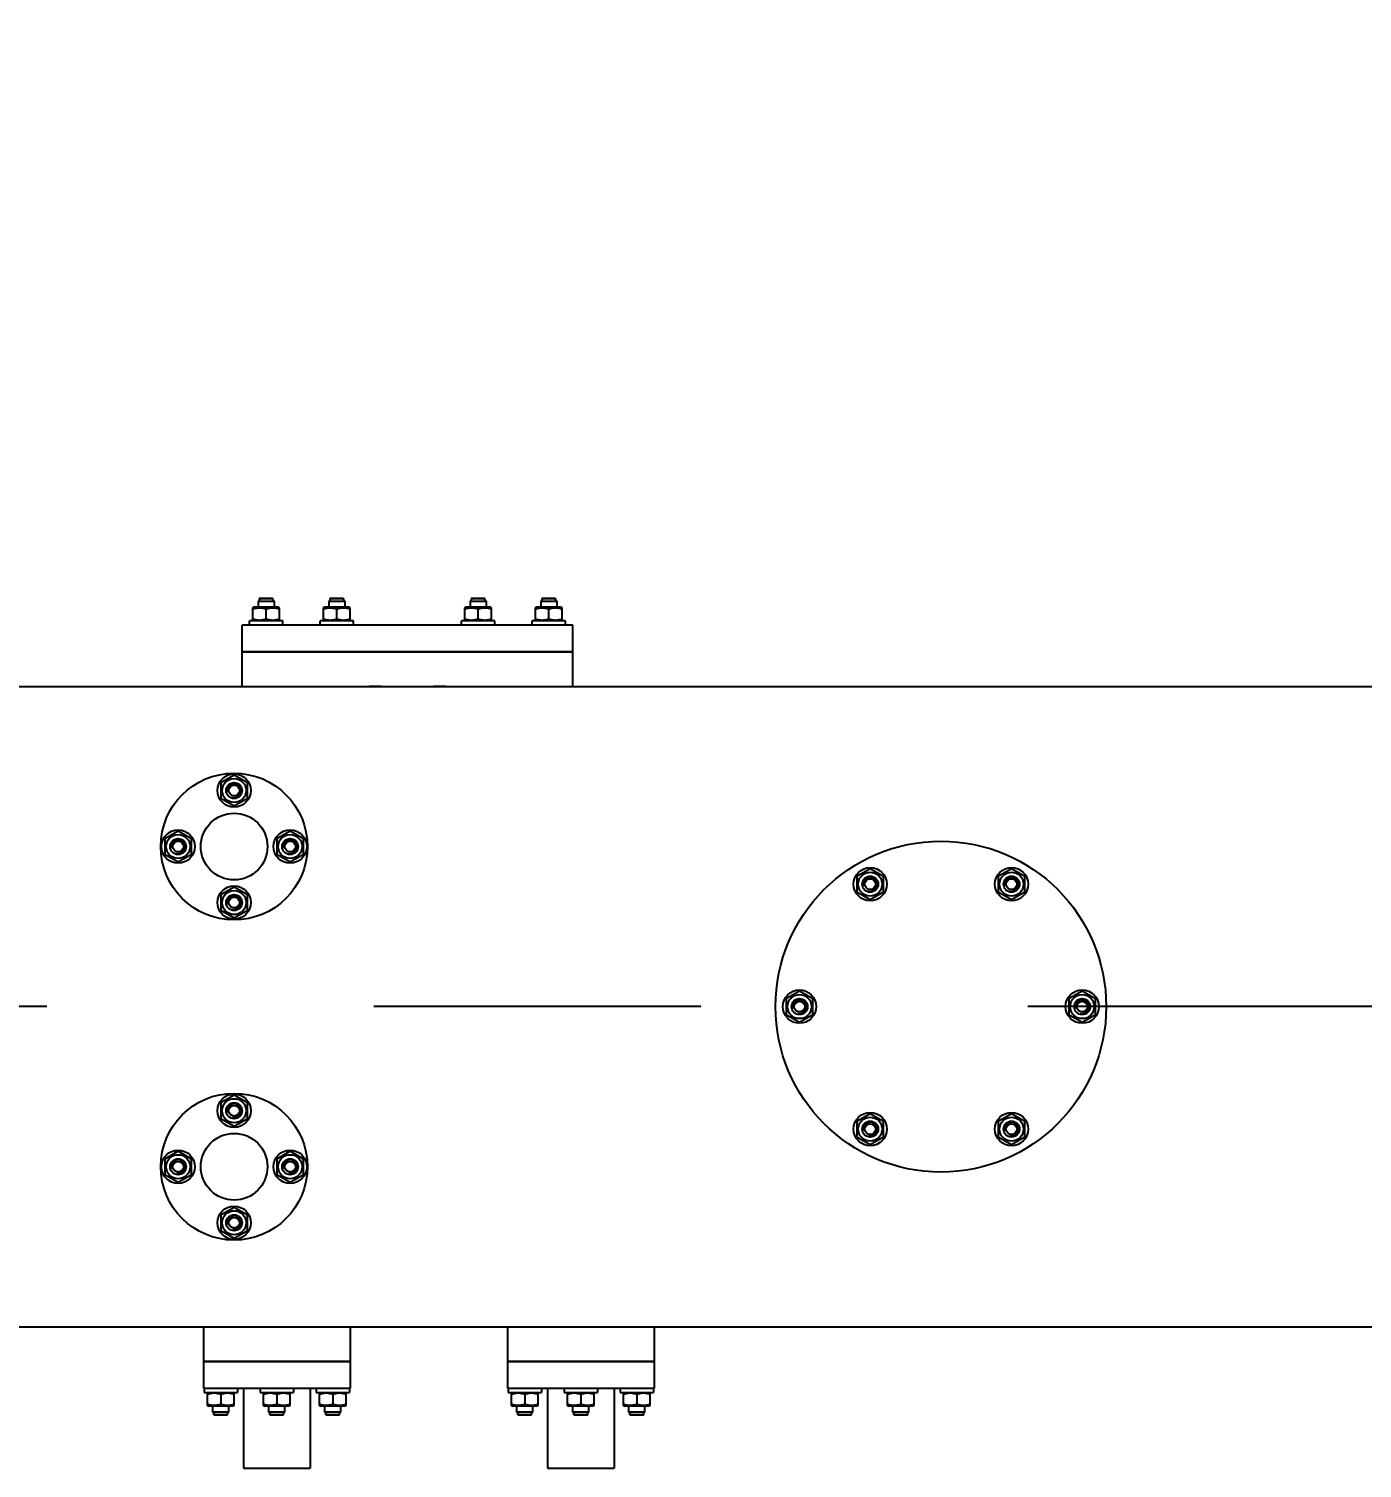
# Model space of a CAD drawing. Header units: millimetres. Extents: x 0 to 1189, y 0 to 841.
# Drawn here: x 546.72 to 566.72, y 692.27 to 713.85 of the extents above; entities that cross this region are included whole.
import ezdxf

# ---------------------------------------------------------------- set-up
doc = ezdxf.new("R2010")
doc.units = ezdxf.units.MM
doc.header["$LTSCALE"] = 65.395
doc.linetypes.add('CENTER', pattern=[0.6, 0.375, -0.075, 0.075, -0.075])
doc.layers.get('0').update_dxf_attribs({"linetype": 'CONTINUOUS'})
for name, color, linetype in [('ALL_AXIS', 7, 'CONTINUOUS'), ('ALL_CHAMFER', 7, 'CONTINUOUS'), ('ALL_DIMENSIONS', 7, 'CONTINUOUS'), ('ALL_ROUND', 7, 'CONTINUOUS')]:
    doc.layers.add(name, color=color, linetype=linetype)
doc.styles.get("Standard").update_dxf_attribs({"font": 'txt', "width": 0.7})
doc.dimstyles.new('DIMSTYLE_2', dxfattribs={"dimtxt": 3.5, "dimasz": 3, "dimexe": 0.18, "dimexo": 0.0625, "dimgap": 0.09, "dimtad": 1, "dimlfac": 25, "dimdsep": 46, "dimtxsty": 'STANDARD', "dimblk": '_FILLED', "dimblk1": '_FILLED', "dimblk2": '_FILLED', "dimcen": 0.09, "dimadec": 0, "dimazin": 0, "dimtp": 2, "dimtm": 2, "dimtfac": 1, "dimtofl": 0, "dimtmove": 0, "dimatfit": 3, "dimldrblk": '_FILLED', "dimfxl": 1, "dimtolj": 1, "dimarcsym": 0})

# ---------------------------------------------------------------- blocks, each defined once
blk = doc.blocks.new('_FILLED')
at = {"color": 0, "linetype": 'BYBLOCK'}
blk.add_solid([(0, 0), (-1, 0.1667), (-1, -0.1667)], dxfattribs=at)
blk = doc.blocks.new('*D1')
at = {"layer": 'ALL_DIMENSIONS', "color": 2, "linetype": 'CONTINUOUS'}
for p, q in [((111.762, 705.039), (111.762, 735.427)), ((976.89, 705.039), (976.89, 735.427)), ((111.762, 733.427), (544.326, 733.427)), ((976.89, 733.427), (544.326, 733.427))]:
    blk.add_line(p, q, dxfattribs=at)
at = {"layer": 'ALL_DIMENSIONS', "color": 2, "linetype": 'CONTINUOUS', "xscale": 3, "yscale": 3, "zscale": 3, "rotation": 180}
blk.add_blockref('_FILLED', (111.762, 733.427), dxfattribs=at)
at = {"layer": 'ALL_DIMENSIONS', "color": 2, "linetype": 'CONTINUOUS', "xscale": 3, "yscale": 3, "zscale": 3}
blk.add_blockref('_FILLED', (976.89, 733.427), dxfattribs=at)
blk = doc.blocks.new('*D5')
at = {"layer": 'ALL_DIMENSIONS', "color": 2, "linetype": 'CONTINUOUS'}
for p, q in [((452.402, 694.115), (452.402, 730.427)), ((692.402, 694.115), (692.402, 730.427)), ((452.402, 728.427), (572.402, 728.427)), ((692.402, 728.427), (572.402, 728.427))]:
    blk.add_line(p, q, dxfattribs=at)
at = {"layer": 'ALL_DIMENSIONS', "color": 2, "linetype": 'CONTINUOUS', "xscale": 3, "yscale": 3, "zscale": 3, "rotation": 180}
blk.add_blockref('_FILLED', (452.402, 728.427), dxfattribs=at)
at = {"layer": 'ALL_DIMENSIONS', "color": 2, "linetype": 'CONTINUOUS', "xscale": 3, "yscale": 3, "zscale": 3}
blk.add_blockref('_FILLED', (692.402, 728.427), dxfattribs=at)

msp = doc.modelspace()

# ---------------------------------------------------------------- linework, layer by layer
at = {"color": 7, "linetype": 'CONTINUOUS'}
for p, q in [((550.38443807, 705.30712965), (550.17907908, 705.30712965)), ((551.44443807, 705.30712965), (551.23907908, 705.30712965)), ((553.56443807, 705.30712965), (553.35907908, 705.30712965)), ((554.62443807, 705.30712965), (554.41907908, 705.30712965)), ((550.08175677, 705.16758161), (550.10175857, 705.17912965)), ((550.08175857, 704.98267666), (550.08175857, 705.16758265)), ((550.10175996, 705.17912965), (550.46175719, 705.17912965)), ((550.28175857, 705.00053994), (550.28175857, 705.14971937)), ((550.48176038, 705.16758161), (550.46175857, 705.17912965)), ((550.48175857, 704.98267666), (550.48175857, 705.16758265)), ((551.14175677, 705.16758161), (551.16175857, 705.17912965)), ((551.14175857, 704.98267666), (551.14175857, 705.16758265)), ((551.16175996, 705.17912965), (551.52175719, 705.17912965)), ((551.34175857, 705.00053994), (551.34175857, 705.14971937)), ((551.54176038, 705.16758161), (551.52175857, 705.17912965)), ((551.54175857, 704.98267666), (551.54175857, 705.16758265)), ((553.26175677, 705.16758161), (553.28175857, 705.17912965)), ((553.26175857, 704.98267666), (553.26175857, 705.16758265)), ((553.28175996, 705.17912965), (553.64175719, 705.17912965)), ((553.46175857, 705.00053994), (553.46175857, 705.14971937)), ((553.66176038, 705.16758161), (553.64175857, 705.17912965)), ((553.66175857, 704.98267666), (553.66175857, 705.16758265)), ((554.32175677, 705.16758161), (554.34175857, 705.17912965)), ((554.32175857, 704.98267666), (554.32175857, 705.16758265)), ((554.34175996, 705.17912965), (554.70175719, 705.17912965)), ((554.52175857, 705.00053994), (554.52175857, 705.14971937)), ((554.72176038, 705.16758161), (554.70175857, 705.17912965)), ((554.72175857, 704.98267666), (554.72175857, 705.16758265)), ((550.10175857, 704.97112965), (550.08175857, 704.98267666)), ((550.46175857, 704.97112965), (550.48175857, 704.98267666)), ((551.16175857, 704.97112965), (551.14175857, 704.98267666)), ((551.52175857, 704.97112965), (551.54175857, 704.98267666)), ((553.28175857, 704.97112965), (553.26175857, 704.98267666)), ((553.64175857, 704.97112965), (553.66175857, 704.98267666)), ((554.34175857, 704.97112965), (554.32175857, 704.98267666)), ((554.70175857, 704.97112965), (554.72175857, 704.98267666)), ((549.92177878, 704.50712965), (554.88173837, 704.50712965)), ((514.29582779, 703.98712965), (550.50768936, 703.98712965)), ((554.29582779, 703.98712965), (585.56175857, 703.98712965)), ((549.80175857, 702.65806976), (549.60175857, 702.54259971)), ((550.00175857, 702.54259971), (549.80175857, 702.65806976)), ((549.60175857, 702.54259971), (549.60175857, 702.3116596)), ((550.00175857, 702.3116596), (550.00175857, 702.54259971)), ((549.60175857, 702.3116596), (549.80175857, 702.19618955)), ((549.80175857, 702.19618955), (550.00175857, 702.3116596)), ((548.96175857, 701.81806976), (548.76175857, 701.70259971)), ((549.16175857, 701.70259971), (548.96175857, 701.81806976)), ((550.64175857, 701.81806976), (550.44175857, 701.70259971)), ((550.84175857, 701.70259971), (550.64175857, 701.81806976)), ((548.76175857, 701.70259971), (548.76175857, 701.4716596)), ((549.16175857, 701.4716596), (549.16175857, 701.70259971)), ((550.44175857, 701.70259971), (550.44175857, 701.4716596)), ((550.84175857, 701.4716596), (550.84175857, 701.70259971)), ((548.76175857, 701.4716596), (548.96175857, 701.35618955)), ((548.96175857, 701.35618955), (549.16175857, 701.4716596)), ((550.44175857, 701.4716596), (550.64175857, 701.35618955)), ((550.64175857, 701.35618955), (550.84175857, 701.4716596)), ((559.34175857, 701.25404362), (559.14175857, 701.13857356)), ((559.14175857, 701.13857356), (559.14175857, 700.90763346)), ((559.54175857, 701.13857356), (559.34175857, 701.25404362)), ((559.54175857, 700.90763346), (559.54175857, 701.13857356)), ((561.46175857, 701.25404362), (561.26175857, 701.13857356)), ((561.26175857, 701.13857356), (561.26175857, 700.90763346)), ((561.66175857, 701.13857356), (561.46175857, 701.25404362)), ((561.66175857, 700.90763346), (561.66175857, 701.13857356)), ((549.80175857, 700.97806976), (549.60175857, 700.86259971)), ((550.00175857, 700.86259971), (549.80175857, 700.97806976)), ((549.60175857, 700.86259971), (549.60175857, 700.6316596)), ((550.00175857, 700.6316596), (550.00175857, 700.86259971)), ((559.14175857, 700.90763346), (559.34175857, 700.7921634)), ((559.34175857, 700.7921634), (559.54175857, 700.90763346)), ((561.26175857, 700.90763346), (561.46175857, 700.7921634)), ((561.46175857, 700.7921634), (561.66175857, 700.90763346)), ((549.60175857, 700.6316596), (549.80175857, 700.51618955)), ((549.80175857, 700.51618955), (550.00175857, 700.6316596)), ((558.28175857, 699.41806976), (558.08175857, 699.30259971)), ((558.48175857, 699.30259971), (558.28175857, 699.41806976)), ((562.52175857, 699.41806976), (562.32175857, 699.30259971)), ((562.72175857, 699.30259971), (562.52175857, 699.41806976)), ((558.08175857, 699.30259971), (558.08175857, 699.0716596)), ((558.48175857, 699.0716596), (558.48175857, 699.30259971)), ((562.32175857, 699.30259971), (562.32175857, 699.0716596)), ((562.72175857, 699.0716596), (562.72175857, 699.30259971)), ((558.08175857, 699.0716596), (558.28175857, 698.95618955)), ((558.28175857, 698.95618955), (558.48175857, 699.0716596)), ((562.32175857, 699.0716596), (562.52175857, 698.95618955)), ((562.52175857, 698.95618955), (562.72175857, 699.0716596)), ((549.80175857, 697.85806976), (549.60175857, 697.74259971)), ((549.60175857, 697.74259971), (549.60175857, 697.5116596)), ((550.00175857, 697.74259971), (549.80175857, 697.85806976)), ((550.00175857, 697.5116596), (550.00175857, 697.74259971)), ((549.60175857, 697.5116596), (549.80175857, 697.39618955)), ((549.80175857, 697.39618955), (550.00175857, 697.5116596)), ((559.34175857, 697.5820959), (559.14175857, 697.46662585)), ((559.14175857, 697.46662585), (559.14175857, 697.23568574)), ((559.54175857, 697.46662585), (559.34175857, 697.5820959)), ((559.54175857, 697.23568574), (559.54175857, 697.46662585)), ((561.46175857, 697.5820959), (561.26175857, 697.46662585)), ((561.26175857, 697.46662585), (561.26175857, 697.23568574)), ((561.66175857, 697.46662585), (561.46175857, 697.5820959)), ((561.66175857, 697.23568574), (561.66175857, 697.46662585)), ((559.14175857, 697.23568574), (559.34175857, 697.12021569)), ((559.34175857, 697.12021569), (559.54175857, 697.23568574)), ((561.26175857, 697.23568574), (561.46175857, 697.12021569)), ((561.46175857, 697.12021569), (561.66175857, 697.23568574)), ((548.96175857, 697.01806976), (548.76175857, 696.90259971)), ((548.76175857, 696.90259971), (548.76175857, 696.6716596)), ((549.16175857, 696.90259971), (548.96175857, 697.01806976)), ((549.16175857, 696.6716596), (549.16175857, 696.90259971)), ((550.64175857, 697.01806976), (550.44175857, 696.90259971)), ((550.44175857, 696.90259971), (550.44175857, 696.6716596)), ((550.84175857, 696.90259971), (550.64175857, 697.01806976)), ((550.84175857, 696.6716596), (550.84175857, 696.90259971)), ((548.76175857, 696.6716596), (548.96175857, 696.55618955)), ((548.96175857, 696.55618955), (549.16175857, 696.6716596)), ((550.44175857, 696.6716596), (550.64175857, 696.55618955)), ((550.64175857, 696.55618955), (550.84175857, 696.6716596)), ((549.80175857, 696.17806976), (549.60175857, 696.06259971)), ((550.00175857, 696.06259971), (549.80175857, 696.17806976)), ((549.60175857, 696.06259971), (549.60175857, 695.8316596)), ((550.00175857, 695.8316596), (550.00175857, 696.06259971)), ((549.60175857, 695.8316596), (549.80175857, 695.71618955)), ((549.80175857, 695.71618955), (550.00175857, 695.8316596)), ((551.54174961, 693.86712965), (549.34176753, 693.86712965)), ((556.10174961, 693.86712965), (553.90176753, 693.86712965)), ((549.42175857, 693.40312965), (549.40175857, 693.39158265)), ((549.40175857, 693.20667666), (549.40175857, 693.39158265)), ((549.60175857, 693.37371937), (549.60175857, 693.22453994)), ((549.78175857, 693.40312965), (549.80175857, 693.39158265)), ((549.80175857, 693.20667666), (549.80175857, 693.39158265)), ((550.26175857, 693.40312965), (550.24175857, 693.39158265)), ((550.24175857, 693.20667666), (550.24175857, 693.39158265)), ((550.44175857, 693.37371937), (550.44175857, 693.22453994)), ((550.62175857, 693.40312965), (550.64175857, 693.39158265)), ((550.64175857, 693.20667666), (550.64175857, 693.39158265)), ((551.10175857, 693.40312965), (551.08175857, 693.39158265)), ((551.08175857, 693.20667666), (551.08175857, 693.39158265)), ((551.28175857, 693.37371937), (551.28175857, 693.22453994)), ((551.46175857, 693.40312965), (551.48175857, 693.39158265)), ((551.48175857, 693.20667666), (551.48175857, 693.39158265)), ((553.98175857, 693.40312965), (553.96175857, 693.39158265)), ((553.96175857, 693.20667666), (553.96175857, 693.39158265)), ((554.16175857, 693.37371937), (554.16175857, 693.22453994)), ((554.34175857, 693.40312965), (554.36175857, 693.39158265)), ((554.36175857, 693.20667666), (554.36175857, 693.39158265)), ((554.82175857, 693.40312965), (554.80175857, 693.39158265)), ((554.80175857, 693.20667666), (554.80175857, 693.39158265)), ((555.00175857, 693.37371937), (555.00175857, 693.22453994)), ((555.18175857, 693.40312965), (555.20175857, 693.39158265)), ((555.20175857, 693.20667666), (555.20175857, 693.39158265)), ((555.66175857, 693.40312965), (555.64175857, 693.39158265)), ((555.64175857, 693.20667666), (555.64175857, 693.39158265)), ((555.84175857, 693.37371937), (555.84175857, 693.22453994)), ((556.02175857, 693.40312965), (556.04175857, 693.39158265)), ((556.04175857, 693.20667666), (556.04175857, 693.39158265)), ((549.40175677, 693.2066777), (549.42175857, 693.19512965)), ((549.78175719, 693.19512965), (549.42175996, 693.19512965)), ((549.80176038, 693.2066777), (549.78175857, 693.19512965)), ((550.24175677, 693.2066777), (550.26175857, 693.19512965)), ((550.62175719, 693.19512965), (550.26175996, 693.19512965)), ((550.64176038, 693.2066777), (550.62175857, 693.19512965)), ((551.08175677, 693.2066777), (551.10175857, 693.19512965)), ((551.46175719, 693.19512965), (551.10175996, 693.19512965)), ((551.48176038, 693.2066777), (551.46175857, 693.19512965)), ((553.96175677, 693.2066777), (553.98175857, 693.19512965)), ((554.34175719, 693.19512965), (553.98175996, 693.19512965)), ((554.36176038, 693.2066777), (554.34175857, 693.19512965)), ((554.80175677, 693.2066777), (554.82175857, 693.19512965)), ((555.18175719, 693.19512965), (554.82175996, 693.19512965)), ((555.20176038, 693.2066777), (555.18175857, 693.19512965)), ((555.64175677, 693.2066777), (555.66175857, 693.19512965)), ((556.02175719, 693.19512965), (555.66175996, 693.19512965)), ((556.04176038, 693.2066777), (556.02175857, 693.19512965)), ((549.49907908, 693.06712965), (549.70443807, 693.06712965)), ((550.33907908, 693.06712965), (550.54443807, 693.06712965)), ((551.17907908, 693.06712965), (551.38443807, 693.06712965)), ((554.05907908, 693.06712965), (554.26443807, 693.06712965)), ((554.89907908, 693.06712965), (555.10443807, 693.06712965)), ((555.73907908, 693.06712965), (555.94443807, 693.06712965))]:
    msp.add_line(p, q, dxfattribs=at)
at = {"color": 2, "linetype": 'CONTINUOUS'}
for p, q in [((550.17907908, 705.30712965), (550.17907908, 705.28445016)), ((550.38443807, 705.30712965), (550.38443807, 705.28445016)), ((551.23907908, 705.30712965), (551.23907908, 705.28445016)), ((551.44443807, 705.30712965), (551.44443807, 705.28445016)), ((553.35907908, 705.30712965), (553.35907908, 705.28445016)), ((553.56443807, 705.30712965), (553.56443807, 705.28445016)), ((554.41907908, 705.30712965), (554.41907908, 705.28445016)), ((554.62443807, 705.30712965), (554.62443807, 705.28445016)), ((549.49907908, 693.06712965), (549.49907908, 693.08980915)), ((549.70443807, 693.06712965), (549.70443807, 693.08980915)), ((550.33907908, 693.06712965), (550.33907908, 693.08980915)), ((550.54443807, 693.06712965), (550.54443807, 693.08980915)), ((551.17907908, 693.06712965), (551.17907908, 693.08980915)), ((551.38443807, 693.06712965), (551.38443807, 693.08980915)), ((554.05907908, 693.06712965), (554.05907908, 693.08980915)), ((554.26443807, 693.06712965), (554.26443807, 693.08980915)), ((554.89907908, 693.06712965), (554.89907908, 693.08980915)), ((555.10443807, 693.06712965), (555.10443807, 693.08980915)), ((555.73907908, 693.06712965), (555.73907908, 693.08980915)), ((555.94443807, 693.06712965), (555.94443807, 693.08980915))]:
    msp.add_line(p, q, dxfattribs=at)
at = {"color": 7, "linetype": 'CONTINUOUS'}
for points in [[(550.08175857, 705.14971937), (550.09228277, 705.15308744), (550.10262009, 705.15610057), (550.1127462, 705.15875573), (550.12273409, 705.16106201), (550.13264158, 705.16303023), (550.14248981, 705.16465218), (550.15231803, 705.16592604), (550.16212971, 705.16684352), (550.17194262, 705.16739617), (550.18175312, 705.16758265), (550.19156284, 705.16739662), (550.20137375, 705.16684454), (550.21118225, 705.16592795), (550.22100673, 705.16465522), (550.23085145, 705.16303461), (550.24075518, 705.161068), (550.25073589, 705.15876463), (550.26086033, 705.15611074), (550.27121031, 705.15309432), (550.28175857, 705.14971937)], [(550.28175857, 705.14971937), (550.29345671, 705.15344537), (550.30492562, 705.15673159), (550.31613046, 705.15957397), (550.32717573, 705.1619847), (550.33814885, 705.16397936), (550.34906613, 705.16554375), (550.35997342, 705.16667171), (550.37086945, 705.16735468), (550.38176964, 705.16758069), (550.39266971, 705.16735376), (550.4035655, 705.16666988), (550.41447202, 705.16554115), (550.42538761, 705.16397621), (550.43635807, 705.16198136), (550.44739919, 705.15957105), (550.45859944, 705.15672945), (550.47006428, 705.15344418), (550.48175857, 705.14971937)], [(551.14175857, 705.14971937), (551.15228277, 705.15308744), (551.16262009, 705.15610057), (551.1727462, 705.15875573), (551.18273409, 705.16106201), (551.19264158, 705.16303023), (551.20248981, 705.16465218), (551.21231803, 705.16592604), (551.22212971, 705.16684352), (551.23194262, 705.16739617), (551.24175312, 705.16758265), (551.25156284, 705.16739662), (551.26137375, 705.16684454), (551.27118225, 705.16592795), (551.28100673, 705.16465522), (551.29085145, 705.16303461), (551.30075518, 705.161068), (551.31073589, 705.15876463), (551.32086033, 705.15611074), (551.33121031, 705.15309432), (551.34175857, 705.14971937)], [(551.34175857, 705.14971937), (551.35345671, 705.15344537), (551.36492562, 705.15673159), (551.37613046, 705.15957397), (551.38717573, 705.1619847), (551.39814885, 705.16397936), (551.40906613, 705.16554375), (551.41997342, 705.16667171), (551.43086945, 705.16735468), (551.44176964, 705.16758069), (551.45266971, 705.16735376), (551.4635655, 705.16666988), (551.47447202, 705.16554115), (551.48538761, 705.16397621), (551.49635807, 705.16198136), (551.50739919, 705.15957105), (551.51859944, 705.15672945), (551.53006428, 705.15344418), (551.54175857, 705.14971937)], [(553.26175857, 705.14971937), (553.27228277, 705.15308744), (553.28262009, 705.15610057), (553.2927462, 705.15875573), (553.30273409, 705.16106201), (553.31264158, 705.16303023), (553.32248981, 705.16465218), (553.33231803, 705.16592604), (553.34212971, 705.16684352), (553.35194262, 705.16739617), (553.36175312, 705.16758265), (553.37156284, 705.16739662), (553.38137375, 705.16684454), (553.39118225, 705.16592795), (553.40100673, 705.16465522), (553.41085145, 705.16303461), (553.42075518, 705.161068), (553.43073589, 705.15876463), (553.44086033, 705.15611074), (553.45121031, 705.15309432), (553.46175857, 705.14971937)], [(553.46175857, 705.14971937), (553.47345671, 705.15344537), (553.48492562, 705.15673159), (553.49613046, 705.15957397), (553.50717573, 705.1619847), (553.51814885, 705.16397936), (553.52906613, 705.16554375), (553.53997342, 705.16667171), (553.55086945, 705.16735468), (553.56176964, 705.16758069), (553.57266971, 705.16735376), (553.5835655, 705.16666988), (553.59447202, 705.16554115), (553.60538761, 705.16397621), (553.61635807, 705.16198136), (553.62739919, 705.15957105), (553.63859944, 705.15672945), (553.65006428, 705.15344418), (553.66175857, 705.14971937)], [(554.32175857, 705.14971937), (554.33228277, 705.15308744), (554.34262009, 705.15610057), (554.3527462, 705.15875573), (554.36273409, 705.16106201), (554.37264158, 705.16303023), (554.38248981, 705.16465218), (554.39231803, 705.16592604), (554.40212971, 705.16684352), (554.41194262, 705.16739617), (554.42175312, 705.16758265), (554.43156284, 705.16739662), (554.44137375, 705.16684454), (554.45118225, 705.16592795), (554.46100673, 705.16465522), (554.47085145, 705.16303461), (554.48075518, 705.161068), (554.49073589, 705.15876463), (554.50086033, 705.15611074), (554.51121031, 705.15309432), (554.52175857, 705.14971937)], [(554.52175857, 705.14971937), (554.53345671, 705.15344537), (554.54492562, 705.15673159), (554.55613046, 705.15957397), (554.56717573, 705.1619847), (554.57814885, 705.16397936), (554.58906613, 705.16554375), (554.59997342, 705.16667171), (554.61086945, 705.16735468), (554.62176964, 705.16758069), (554.63266971, 705.16735376), (554.6435655, 705.16666988), (554.65447202, 705.16554115), (554.66538761, 705.16397621), (554.67635807, 705.16198136), (554.68739919, 705.15957105), (554.69859944, 705.15672945), (554.71006428, 705.15344418), (554.72175857, 705.14971937)], [(550.08175857, 705.00053994), (550.09489992, 704.9963781), (550.10776974, 704.99277084), (550.12032232, 704.98972203), (550.13269478, 704.98722004), (550.14500562, 704.98524766), (550.15726493, 704.98382553), (550.16952502, 704.98296692), (550.18177772, 704.98267666), (550.19402996, 704.98296869), (550.20628868, 704.98382893), (550.21854608, 704.98525248), (550.2308534, 704.98722568), (550.24321917, 704.98972739), (550.25576371, 704.99277511), (550.26862557, 704.9963806), (550.28175857, 705.00053994)], [(550.28175857, 705.00053994), (550.29489992, 704.9963781), (550.30776974, 704.99277084), (550.32032232, 704.98972203), (550.33269478, 704.98722004), (550.34500562, 704.98524766), (550.35726493, 704.98382553), (550.36952502, 704.98296692), (550.38177772, 704.98267666), (550.39402996, 704.98296869), (550.40628868, 704.98382893), (550.41854608, 704.98525248), (550.4308534, 704.98722568), (550.44321917, 704.98972739), (550.45576371, 704.99277511), (550.46862557, 704.9963806), (550.48175857, 705.00053994)], [(551.14175857, 705.00053994), (551.15489992, 704.9963781), (551.16776974, 704.99277084), (551.18032232, 704.98972203), (551.19269478, 704.98722004), (551.20500562, 704.98524766), (551.21726493, 704.98382553), (551.22952502, 704.98296692), (551.24177772, 704.98267666), (551.25402996, 704.98296869), (551.26628868, 704.98382893), (551.27854608, 704.98525248), (551.2908534, 704.98722568), (551.30321917, 704.98972739), (551.31576371, 704.99277511), (551.32862557, 704.9963806), (551.34175857, 705.00053994)], [(551.34175857, 705.00053994), (551.35489992, 704.9963781), (551.36776974, 704.99277084), (551.38032232, 704.98972203), (551.39269478, 704.98722004), (551.40500562, 704.98524766), (551.41726493, 704.98382553), (551.42952502, 704.98296692), (551.44177772, 704.98267666), (551.45402996, 704.98296869), (551.46628868, 704.98382893), (551.47854608, 704.98525248), (551.4908534, 704.98722568), (551.50321917, 704.98972739), (551.51576371, 704.99277511), (551.52862557, 704.9963806), (551.54175857, 705.00053994)], [(553.26175857, 705.00053994), (553.27489992, 704.9963781), (553.28776974, 704.99277084), (553.30032232, 704.98972203), (553.31269478, 704.98722004), (553.32500562, 704.98524766), (553.33726493, 704.98382553), (553.34952502, 704.98296692), (553.36177772, 704.98267666), (553.37402996, 704.98296869), (553.38628868, 704.98382893), (553.39854608, 704.98525248), (553.4108534, 704.98722568), (553.42321917, 704.98972739), (553.43576371, 704.99277511), (553.44862557, 704.9963806), (553.46175857, 705.00053994)], [(553.46175857, 705.00053994), (553.47489992, 704.9963781), (553.48776974, 704.99277084), (553.50032232, 704.98972203), (553.51269478, 704.98722004), (553.52500562, 704.98524766), (553.53726493, 704.98382553), (553.54952502, 704.98296692), (553.56177772, 704.98267666), (553.57402996, 704.98296869), (553.58628868, 704.98382893), (553.59854608, 704.98525248), (553.6108534, 704.98722568), (553.62321917, 704.98972739), (553.63576371, 704.99277511), (553.64862557, 704.9963806), (553.66175857, 705.00053994)], [(554.32175857, 705.00053994), (554.33489992, 704.9963781), (554.34776974, 704.99277084), (554.36032232, 704.98972203), (554.37269478, 704.98722004), (554.38500562, 704.98524766), (554.39726493, 704.98382553), (554.40952502, 704.98296692), (554.42177772, 704.98267666), (554.43402996, 704.98296869), (554.44628868, 704.98382893), (554.45854608, 704.98525248), (554.4708534, 704.98722568), (554.48321917, 704.98972739), (554.49576371, 704.99277511), (554.50862557, 704.9963806), (554.52175857, 705.00053994)], [(554.52175857, 705.00053994), (554.53489992, 704.9963781), (554.54776974, 704.99277084), (554.56032232, 704.98972203), (554.57269478, 704.98722004), (554.58500562, 704.98524766), (554.59726493, 704.98382553), (554.60952502, 704.98296692), (554.62177772, 704.98267666), (554.63402996, 704.98296869), (554.64628868, 704.98382893), (554.65854608, 704.98525248), (554.6708534, 704.98722568), (554.68321917, 704.98972739), (554.69576371, 704.99277511), (554.70862557, 704.9963806), (554.72175857, 705.00053994)], [(552.59999536, 703.9822303), (552.40083074, 703.98094426), (552.20187231, 703.9822519), (552.01164318, 703.98522479), (551.82730231, 703.98712965)], [(552.97621484, 703.98712965), (552.79084305, 703.98521296), (552.59999536, 703.9822303)], [(549.60175857, 693.37371937), (549.58861722, 693.37788121), (549.57574741, 693.38148847), (549.56319482, 693.38453728), (549.55082237, 693.38703927), (549.53851153, 693.38901164), (549.52625222, 693.39043378), (549.51399213, 693.39129239), (549.50173943, 693.39158265), (549.48948719, 693.39129061), (549.47722847, 693.39043037), (549.46497107, 693.38900682), (549.45266375, 693.38703362), (549.44029798, 693.38453192), (549.42775344, 693.3814842), (549.41489158, 693.37787871), (549.40175857, 693.37371937)], [(549.80175857, 693.37371937), (549.78861722, 693.37788121), (549.77574741, 693.38148847), (549.76319482, 693.38453728), (549.75082237, 693.38703927), (549.73851153, 693.38901164), (549.72625222, 693.39043378), (549.71399213, 693.39129239), (549.70173943, 693.39158265), (549.68948719, 693.39129061), (549.67722847, 693.39043037), (549.66497107, 693.38900682), (549.65266375, 693.38703362), (549.64029798, 693.38453192), (549.62775344, 693.3814842), (549.61489158, 693.37787871), (549.60175857, 693.37371937)], [(550.44175857, 693.37371937), (550.42861722, 693.37788121), (550.41574741, 693.38148847), (550.40319482, 693.38453728), (550.39082237, 693.38703927), (550.37851153, 693.38901164), (550.36625222, 693.39043378), (550.35399213, 693.39129239), (550.34173943, 693.39158265), (550.32948719, 693.39129061), (550.31722847, 693.39043037), (550.30497107, 693.38900682), (550.29266375, 693.38703362), (550.28029798, 693.38453192), (550.26775344, 693.3814842), (550.25489158, 693.37787871), (550.24175857, 693.37371937)], [(550.64175857, 693.37371937), (550.62861722, 693.37788121), (550.61574741, 693.38148847), (550.60319482, 693.38453728), (550.59082237, 693.38703927), (550.57851153, 693.38901164), (550.56625222, 693.39043378), (550.55399213, 693.39129239), (550.54173943, 693.39158265), (550.52948719, 693.39129061), (550.51722847, 693.39043037), (550.50497107, 693.38900682), (550.49266375, 693.38703362), (550.48029798, 693.38453192), (550.46775344, 693.3814842), (550.45489158, 693.37787871), (550.44175857, 693.37371937)], [(551.28175857, 693.37371937), (551.26861722, 693.37788121), (551.25574741, 693.38148847), (551.24319482, 693.38453728), (551.23082237, 693.38703927), (551.21851153, 693.38901164), (551.20625222, 693.39043378), (551.19399213, 693.39129239), (551.18173943, 693.39158265), (551.16948719, 693.39129061), (551.15722847, 693.39043037), (551.14497107, 693.38900682), (551.13266375, 693.38703362), (551.12029798, 693.38453192), (551.10775344, 693.3814842), (551.09489158, 693.37787871), (551.08175857, 693.37371937)], [(551.48175857, 693.37371937), (551.46861722, 693.37788121), (551.45574741, 693.38148847), (551.44319482, 693.38453728), (551.43082237, 693.38703927), (551.41851153, 693.38901164), (551.40625222, 693.39043378), (551.39399213, 693.39129239), (551.38173943, 693.39158265), (551.36948719, 693.39129061), (551.35722847, 693.39043037), (551.34497107, 693.38900682), (551.33266375, 693.38703362), (551.32029798, 693.38453192), (551.30775344, 693.3814842), (551.29489158, 693.37787871), (551.28175857, 693.37371937)], [(554.16175857, 693.37371937), (554.14861722, 693.37788121), (554.13574741, 693.38148847), (554.12319482, 693.38453728), (554.11082237, 693.38703927), (554.09851153, 693.38901164), (554.08625222, 693.39043378), (554.07399213, 693.39129239), (554.06173943, 693.39158265), (554.04948719, 693.39129061), (554.03722847, 693.39043037), (554.02497107, 693.38900682), (554.01266375, 693.38703362), (554.00029798, 693.38453192), (553.98775344, 693.3814842), (553.97489158, 693.37787871), (553.96175857, 693.37371937)], [(554.36175857, 693.37371937), (554.34861722, 693.37788121), (554.33574741, 693.38148847), (554.32319482, 693.38453728), (554.31082237, 693.38703927), (554.29851153, 693.38901164), (554.28625222, 693.39043378), (554.27399213, 693.39129239), (554.26173943, 693.39158265), (554.24948719, 693.39129061), (554.23722847, 693.39043037), (554.22497107, 693.38900682), (554.21266375, 693.38703362), (554.20029798, 693.38453192), (554.18775344, 693.3814842), (554.17489158, 693.37787871), (554.16175857, 693.37371937)], [(555.00175857, 693.37371937), (554.98861722, 693.37788121), (554.97574741, 693.38148847), (554.96319482, 693.38453728), (554.95082237, 693.38703927), (554.93851153, 693.38901164), (554.92625222, 693.39043378), (554.91399213, 693.39129239), (554.90173943, 693.39158265), (554.88948719, 693.39129061), (554.87722847, 693.39043037), (554.86497107, 693.38900682), (554.85266375, 693.38703362), (554.84029798, 693.38453192), (554.82775344, 693.3814842), (554.81489158, 693.37787871), (554.80175857, 693.37371937)], [(555.20175857, 693.37371937), (555.18861722, 693.37788121), (555.17574741, 693.38148847), (555.16319482, 693.38453728), (555.15082237, 693.38703927), (555.13851153, 693.38901164), (555.12625222, 693.39043378), (555.11399213, 693.39129239), (555.10173943, 693.39158265), (555.08948719, 693.39129061), (555.07722847, 693.39043037), (555.06497107, 693.38900682), (555.05266375, 693.38703362), (555.04029798, 693.38453192), (555.02775344, 693.3814842), (555.01489158, 693.37787871), (555.00175857, 693.37371937)], [(555.84175857, 693.37371937), (555.82861722, 693.37788121), (555.81574741, 693.38148847), (555.80319482, 693.38453728), (555.79082237, 693.38703927), (555.77851153, 693.38901164), (555.76625222, 693.39043378), (555.75399213, 693.39129239), (555.74173943, 693.39158265), (555.72948719, 693.39129061), (555.71722847, 693.39043037), (555.70497107, 693.38900682), (555.69266375, 693.38703362), (555.68029798, 693.38453192), (555.66775344, 693.3814842), (555.65489158, 693.37787871), (555.64175857, 693.37371937)], [(556.04175857, 693.37371937), (556.02861722, 693.37788121), (556.01574741, 693.38148847), (556.00319482, 693.38453728), (555.99082237, 693.38703927), (555.97851153, 693.38901164), (555.96625222, 693.39043378), (555.95399213, 693.39129239), (555.94173943, 693.39158265), (555.92948719, 693.39129061), (555.91722847, 693.39043037), (555.90497107, 693.38900682), (555.89266375, 693.38703362), (555.88029798, 693.38453192), (555.86775344, 693.3814842), (555.85489158, 693.37787871), (555.84175857, 693.37371937)], [(549.60175857, 693.22453994), (549.59006044, 693.22081394), (549.57859153, 693.21752772), (549.56738669, 693.21468534), (549.55634142, 693.21227461), (549.5453683, 693.21027995), (549.53445102, 693.20871556), (549.52354373, 693.20758759), (549.5126477, 693.20690463), (549.50174751, 693.20667862), (549.49084744, 693.20690555), (549.47995165, 693.20758942), (549.46904513, 693.20871815), (549.45812954, 693.21028309), (549.44715907, 693.21227794), (549.43611796, 693.21468826), (549.42491771, 693.21752986), (549.41345286, 693.22081513), (549.40175857, 693.22453994)], [(549.80175857, 693.22453994), (549.79123438, 693.22117187), (549.78089706, 693.21815874), (549.77077095, 693.21550358), (549.76078306, 693.2131973), (549.75087557, 693.21122908), (549.74102733, 693.20960712), (549.73119912, 693.20833326), (549.72138744, 693.20741579), (549.71157453, 693.20686313), (549.70176403, 693.20667666), (549.69195431, 693.20686268), (549.6821434, 693.20741476), (549.6723349, 693.20833135), (549.66251042, 693.20960408), (549.6526657, 693.2112247), (549.64276196, 693.2131913), (549.63278125, 693.21549467), (549.62265682, 693.21814856), (549.61230684, 693.22116499), (549.60175857, 693.22453994)], [(550.44175857, 693.22453994), (550.43006044, 693.22081394), (550.41859153, 693.21752772), (550.40738669, 693.21468534), (550.39634142, 693.21227461), (550.3853683, 693.21027995), (550.37445102, 693.20871556), (550.36354373, 693.20758759), (550.3526477, 693.20690463), (550.34174751, 693.20667862), (550.33084744, 693.20690555), (550.31995165, 693.20758942), (550.30904513, 693.20871815), (550.29812954, 693.21028309), (550.28715907, 693.21227794), (550.27611796, 693.21468826), (550.26491771, 693.21752986), (550.25345286, 693.22081513), (550.24175857, 693.22453994)], [(550.64175857, 693.22453994), (550.63123438, 693.22117187), (550.62089706, 693.21815874), (550.61077095, 693.21550358), (550.60078306, 693.2131973), (550.59087557, 693.21122908), (550.58102733, 693.20960712), (550.57119912, 693.20833326), (550.56138744, 693.20741579), (550.55157453, 693.20686313), (550.54176403, 693.20667666), (550.53195431, 693.20686268), (550.5221434, 693.20741476), (550.5123349, 693.20833135), (550.50251042, 693.20960408), (550.4926657, 693.2112247), (550.48276196, 693.2131913), (550.47278125, 693.21549467), (550.46265682, 693.21814856), (550.45230684, 693.22116499), (550.44175857, 693.22453994)], [(551.28175857, 693.22453994), (551.27006044, 693.22081394), (551.25859153, 693.21752772), (551.24738669, 693.21468534), (551.23634142, 693.21227461), (551.2253683, 693.21027995), (551.21445102, 693.20871556), (551.20354373, 693.20758759), (551.1926477, 693.20690463), (551.18174751, 693.20667862), (551.17084744, 693.20690555), (551.15995165, 693.20758942), (551.14904513, 693.20871815), (551.13812954, 693.21028309), (551.12715907, 693.21227794), (551.11611796, 693.21468826), (551.10491771, 693.21752986), (551.09345286, 693.22081513), (551.08175857, 693.22453994)], [(551.48175857, 693.22453994), (551.47123438, 693.22117187), (551.46089706, 693.21815874), (551.45077095, 693.21550358), (551.44078306, 693.2131973), (551.43087557, 693.21122908), (551.42102733, 693.20960712), (551.41119912, 693.20833326), (551.40138744, 693.20741579), (551.39157453, 693.20686313), (551.38176403, 693.20667666), (551.37195431, 693.20686268), (551.3621434, 693.20741476), (551.3523349, 693.20833135), (551.34251042, 693.20960408), (551.3326657, 693.2112247), (551.32276196, 693.2131913), (551.31278125, 693.21549467), (551.30265682, 693.21814856), (551.29230684, 693.22116499), (551.28175857, 693.22453994)], [(554.16175857, 693.22453994), (554.15006044, 693.22081394), (554.13859153, 693.21752772), (554.12738669, 693.21468534), (554.11634142, 693.21227461), (554.1053683, 693.21027995), (554.09445102, 693.20871556), (554.08354373, 693.20758759), (554.0726477, 693.20690463), (554.06174751, 693.20667862), (554.05084744, 693.20690555), (554.03995165, 693.20758942), (554.02904513, 693.20871815), (554.01812954, 693.21028309), (554.00715907, 693.21227794), (553.99611796, 693.21468826), (553.98491771, 693.21752986), (553.97345286, 693.22081513), (553.96175857, 693.22453994)], [(554.36175857, 693.22453994), (554.35123438, 693.22117187), (554.34089706, 693.21815874), (554.33077095, 693.21550358), (554.32078306, 693.2131973), (554.31087557, 693.21122908), (554.30102733, 693.20960712), (554.29119912, 693.20833326), (554.28138744, 693.20741579), (554.27157453, 693.20686313), (554.26176403, 693.20667666), (554.25195431, 693.20686268), (554.2421434, 693.20741476), (554.2323349, 693.20833135), (554.22251042, 693.20960408), (554.2126657, 693.2112247), (554.20276196, 693.2131913), (554.19278125, 693.21549467), (554.18265682, 693.21814856), (554.17230684, 693.22116499), (554.16175857, 693.22453994)], [(555.00175857, 693.22453994), (554.99006044, 693.22081394), (554.97859153, 693.21752772), (554.96738669, 693.21468534), (554.95634142, 693.21227461), (554.9453683, 693.21027995), (554.93445102, 693.20871556), (554.92354373, 693.20758759), (554.9126477, 693.20690463), (554.90174751, 693.20667862), (554.89084744, 693.20690555), (554.87995165, 693.20758942), (554.86904513, 693.20871815), (554.85812954, 693.21028309), (554.84715907, 693.21227794), (554.83611796, 693.21468826), (554.82491771, 693.21752986), (554.81345286, 693.22081513), (554.80175857, 693.22453994)], [(555.20175857, 693.22453994), (555.19123438, 693.22117187), (555.18089706, 693.21815874), (555.17077095, 693.21550358), (555.16078306, 693.2131973), (555.15087557, 693.21122908), (555.14102733, 693.20960712), (555.13119912, 693.20833326), (555.12138744, 693.20741579), (555.11157453, 693.20686313), (555.10176403, 693.20667666), (555.09195431, 693.20686268), (555.0821434, 693.20741476), (555.0723349, 693.20833135), (555.06251042, 693.20960408), (555.0526657, 693.2112247), (555.04276196, 693.2131913), (555.03278125, 693.21549467), (555.02265682, 693.21814856), (555.01230684, 693.22116499), (555.00175857, 693.22453994)], [(555.84175857, 693.22453994), (555.83006044, 693.22081394), (555.81859153, 693.21752772), (555.80738669, 693.21468534), (555.79634142, 693.21227461), (555.7853683, 693.21027995), (555.77445102, 693.20871556), (555.76354373, 693.20758759), (555.7526477, 693.20690463), (555.74174751, 693.20667862), (555.73084744, 693.20690555), (555.71995165, 693.20758942), (555.70904513, 693.20871815), (555.69812954, 693.21028309), (555.68715907, 693.21227794), (555.67611796, 693.21468826), (555.66491771, 693.21752986), (555.65345286, 693.22081513), (555.64175857, 693.22453994)], [(556.04175857, 693.22453994), (556.03123438, 693.22117187), (556.02089706, 693.21815874), (556.01077095, 693.21550358), (556.00078306, 693.2131973), (555.99087557, 693.21122908), (555.98102733, 693.20960712), (555.97119912, 693.20833326), (555.96138744, 693.20741579), (555.95157453, 693.20686313), (555.94176403, 693.20667666), (555.93195431, 693.20686268), (555.9221434, 693.20741476), (555.9123349, 693.20833135), (555.90251042, 693.20960408), (555.8926657, 693.2112247), (555.88276196, 693.2131913), (555.87278125, 693.21549467), (555.86265682, 693.21814856), (555.85230684, 693.22116499), (555.84175857, 693.22453994)]]:
    msp.add_lwpolyline(points, dxfattribs=at)
for centre in [(549.80175857, 702.42712965), (548.96175857, 701.58712965), (550.64175857, 701.58712965), (559.34175857, 701.02310351), (561.46175857, 701.02310351), (549.80175857, 700.74712965), (558.28175857, 699.18712965), (562.52175857, 699.18712965), (549.80175857, 697.62712965), (559.34175857, 697.3511558), (561.46175857, 697.3511558), (548.96175857, 696.78712965), (550.64175857, 696.78712965), (549.80175857, 695.94712965)]:
    msp.add_circle(centre, 0.18, dxfattribs=at)
at = {"color": 2, "linetype": 'CONTINUOUS'}
for centre in [(549.80175857, 702.42712965), (548.96175857, 701.58712965), (550.64175857, 701.58712965), (559.34175857, 701.02310351), (561.46175857, 701.02310351), (549.80175857, 700.74712965), (558.28175857, 699.18712965), (562.52175857, 699.18712965), (549.80175857, 697.62712965), (559.34175857, 697.3511558), (561.46175857, 697.3511558), (548.96175857, 696.78712965), (550.64175857, 696.78712965), (549.80175857, 695.94712965)]:
    msp.add_arc(centre, 0.10267949, 255, 195, dxfattribs=at)
at = {"layer": 'ALL_AXIS', "color": 7, "linetype": 'CONTINUOUS'}
for p, q in [((550.16175857, 705.26712965), (550.16175857, 705.17912965)), ((550.40175857, 705.26712965), (550.40175857, 705.17912965)), ((551.22175857, 705.26712965), (551.22175857, 705.17912965)), ((551.46175857, 705.26712965), (551.46175857, 705.17912965)), ((553.34175857, 705.26712965), (553.34175857, 705.17912965)), ((553.58175857, 705.26712965), (553.58175857, 705.17912965)), ((554.40175857, 705.26712965), (554.40175857, 705.17912965)), ((554.64175857, 705.26712965), (554.64175857, 705.17912965)), ((554.88175857, 704.90712965), (549.92175857, 704.90712965)), ((549.92175857, 703.98712965), (549.92175857, 704.90712965)), ((550.53175857, 704.97112965), (550.03175857, 704.97112965)), ((550.03175857, 704.90712965), (550.03175857, 704.97112965)), ((550.10175857, 704.97112965), (550.08175857, 704.98267666)), ((550.46175857, 704.97112965), (550.48175857, 704.98267666)), ((550.53175857, 704.90712965), (550.53175857, 704.97112965)), ((551.59175857, 704.97112965), (551.09175857, 704.97112965)), ((551.09175857, 704.90712965), (551.09175857, 704.97112965)), ((551.16175857, 704.97112965), (551.14175857, 704.98267666)), ((551.52175857, 704.97112965), (551.54175857, 704.98267666)), ((551.59175857, 704.90712965), (551.59175857, 704.97112965)), ((553.71175857, 704.97112965), (553.21175857, 704.97112965)), ((553.21175857, 704.90712965), (553.21175857, 704.97112965)), ((553.28175857, 704.97112965), (553.26175857, 704.98267666)), ((553.64175857, 704.97112965), (553.66175857, 704.98267666)), ((553.71175857, 704.90712965), (553.71175857, 704.97112965)), ((554.77175857, 704.97112965), (554.27175857, 704.97112965)), ((554.27175857, 704.90712965), (554.27175857, 704.97112965)), ((554.34175857, 704.97112965), (554.32175857, 704.98267666)), ((554.70175857, 704.97112965), (554.72175857, 704.98267666)), ((554.77175857, 704.90712965), (554.77175857, 704.97112965)), ((554.88175857, 703.98712965), (554.88175857, 704.90712965)), ((554.88175857, 704.50712965), (549.92175857, 704.50712965)), ((550.50768936, 703.98712965), (554.29582779, 703.98712965)), ((549.34175857, 694.38712965), (549.34175857, 693.46712965)), ((551.54175857, 694.38712965), (551.54175857, 693.46712965)), ((553.90175857, 694.38712965), (553.90175857, 693.46712965)), ((556.10175857, 694.38712965), (556.10175857, 693.46712965)), ((549.34175857, 693.86712965), (551.54175857, 693.86712965)), ((553.90175857, 693.86712965), (556.10175857, 693.86712965)), ((549.34175857, 693.46712965), (551.54175857, 693.46712965)), ((549.35175857, 693.46712965), (549.35175857, 693.40312965)), ((549.35175857, 693.40312965), (549.85175857, 693.40312965)), ((549.42175857, 693.40312965), (549.40175857, 693.39158265)), ((549.78175857, 693.40312965), (549.80175857, 693.39158265)), ((549.85175857, 693.46712965), (549.85175857, 693.40312965)), ((549.94175857, 693.46712965), (549.94175857, 692.26712965)), ((550.19175857, 693.46712965), (550.19175857, 693.40312965)), ((550.19175857, 693.40312965), (550.69175857, 693.40312965)), ((550.26175857, 693.40312965), (550.24175857, 693.39158265)), ((550.62175857, 693.40312965), (550.64175857, 693.39158265)), ((550.69175857, 693.46712965), (550.69175857, 693.40312965)), ((550.94175857, 693.46712965), (550.94175857, 692.26712965)), ((551.03175857, 693.46712965), (551.03175857, 693.40312965)), ((551.03175857, 693.40312965), (551.53175857, 693.40312965)), ((551.10175857, 693.40312965), (551.08175857, 693.39158265)), ((551.46175857, 693.40312965), (551.48175857, 693.39158265)), ((551.53175857, 693.46712965), (551.53175857, 693.40312965)), ((553.90175857, 693.46712965), (556.10175857, 693.46712965)), ((553.91175857, 693.46712965), (553.91175857, 693.40312965)), ((553.91175857, 693.40312965), (554.41175857, 693.40312965)), ((553.98175857, 693.40312965), (553.96175857, 693.39158265)), ((554.34175857, 693.40312965), (554.36175857, 693.39158265)), ((554.41175857, 693.46712965), (554.41175857, 693.40312965)), ((554.50175857, 693.46712965), (554.50175857, 692.26712965)), ((554.75175857, 693.46712965), (554.75175857, 693.40312965)), ((554.75175857, 693.40312965), (555.25175857, 693.40312965)), ((554.82175857, 693.40312965), (554.80175857, 693.39158265)), ((555.18175857, 693.40312965), (555.20175857, 693.39158265)), ((555.25175857, 693.46712965), (555.25175857, 693.40312965)), ((555.50175857, 693.46712965), (555.50175857, 692.26712965)), ((555.59175857, 693.46712965), (555.59175857, 693.40312965)), ((555.59175857, 693.40312965), (556.09175857, 693.40312965)), ((555.66175857, 693.40312965), (555.64175857, 693.39158265)), ((556.02175857, 693.40312965), (556.04175857, 693.39158265)), ((556.09175857, 693.46712965), (556.09175857, 693.40312965)), ((549.48175857, 693.10712965), (549.48175857, 693.19512965)), ((549.72175857, 693.10712965), (549.72175857, 693.19512965)), ((550.32175857, 693.10712965), (550.32175857, 693.19512965)), ((550.56175857, 693.10712965), (550.56175857, 693.19512965)), ((551.16175857, 693.10712965), (551.16175857, 693.19512965)), ((551.40175857, 693.10712965), (551.40175857, 693.19512965)), ((554.04175857, 693.10712965), (554.04175857, 693.19512965)), ((554.28175857, 693.10712965), (554.28175857, 693.19512965)), ((554.88175857, 693.10712965), (554.88175857, 693.19512965)), ((555.12175857, 693.10712965), (555.12175857, 693.19512965)), ((555.72175857, 693.10712965), (555.72175857, 693.19512965)), ((555.96175857, 693.10712965), (555.96175857, 693.19512965)), ((549.94175857, 692.26712965), (550.94175857, 692.26712965)), ((554.50175857, 692.26712965), (555.50175857, 692.26712965))]:
    msp.add_line(p, q, dxfattribs=at)
at = {"layer": 'ALL_AXIS', "color": 7, "linetype": 'CENTER'}
msp.add_line((978.59743447, 699.18712965), (109.76175857, 699.18712965), dxfattribs=at)
at = {"layer": 'ALL_AXIS', "color": 7, "linetype": 'CONTINUOUS'}
for centre, radius in [((549.80175857, 701.58712965), 1.1), ((549.80175857, 702.42712965), 0.25), ((549.80175857, 701.58712965), 0.5), ((548.96175857, 701.58712965), 0.25), ((550.64175857, 701.58712965), 0.25), ((560.40175857, 699.18712965), 2.48), ((559.34175857, 701.02310351), 0.25), ((561.46175857, 701.02310351), 0.25), ((549.80175857, 700.74712965), 0.25), ((558.28175857, 699.18712965), 0.25), ((562.52175857, 699.18712965), 0.25), ((549.80175857, 696.78712965), 1.1), ((549.80175857, 697.62712965), 0.25), ((559.34175857, 697.3511558), 0.25), ((561.46175857, 697.3511558), 0.25), ((549.80175857, 696.78712965), 0.5), ((548.96175857, 696.78712965), 0.25), ((550.64175857, 696.78712965), 0.25), ((549.80175857, 695.94712965), 0.25)]:
    msp.add_circle(centre, radius, dxfattribs=at)
at = {"layer": 'ALL_CHAMFER', "color": 7, "linetype": 'CONTINUOUS'}
for p, q in [((550.20175857, 705.30712965), (550.16175857, 705.26712965)), ((550.16175857, 705.26712965), (550.40175857, 705.26712965)), ((550.20175857, 705.30712965), (550.36175857, 705.30712965)), ((550.36175857, 705.30712965), (550.40175857, 705.26712965)), ((551.26175857, 705.30712965), (551.22175857, 705.26712965)), ((551.22175857, 705.26712965), (551.46175857, 705.26712965)), ((551.26175857, 705.30712965), (551.42175857, 705.30712965)), ((551.42175857, 705.30712965), (551.46175857, 705.26712965)), ((553.38175857, 705.30712965), (553.34175857, 705.26712965)), ((553.34175857, 705.26712965), (553.58175857, 705.26712965)), ((553.38175857, 705.30712965), (553.54175857, 705.30712965)), ((553.54175857, 705.30712965), (553.58175857, 705.26712965)), ((554.44175857, 705.30712965), (554.40175857, 705.26712965)), ((554.40175857, 705.26712965), (554.64175857, 705.26712965)), ((554.44175857, 705.30712965), (554.60175857, 705.30712965)), ((554.60175857, 705.30712965), (554.64175857, 705.26712965)), ((549.72175857, 693.10712965), (549.48175857, 693.10712965)), ((549.52175857, 693.06712965), (549.48175857, 693.10712965)), ((549.68175857, 693.06712965), (549.52175857, 693.06712965)), ((549.68175857, 693.06712965), (549.72175857, 693.10712965)), ((550.56175857, 693.10712965), (550.32175857, 693.10712965)), ((550.36175857, 693.06712965), (550.32175857, 693.10712965)), ((550.52175857, 693.06712965), (550.36175857, 693.06712965)), ((550.52175857, 693.06712965), (550.56175857, 693.10712965)), ((551.40175857, 693.10712965), (551.16175857, 693.10712965)), ((551.20175857, 693.06712965), (551.16175857, 693.10712965)), ((551.36175857, 693.06712965), (551.20175857, 693.06712965)), ((551.36175857, 693.06712965), (551.40175857, 693.10712965)), ((554.28175857, 693.10712965), (554.04175857, 693.10712965)), ((554.08175857, 693.06712965), (554.04175857, 693.10712965)), ((554.24175857, 693.06712965), (554.08175857, 693.06712965)), ((554.24175857, 693.06712965), (554.28175857, 693.10712965)), ((555.12175857, 693.10712965), (554.88175857, 693.10712965)), ((554.92175857, 693.06712965), (554.88175857, 693.10712965)), ((555.08175857, 693.06712965), (554.92175857, 693.06712965)), ((555.08175857, 693.06712965), (555.12175857, 693.10712965)), ((555.96175857, 693.10712965), (555.72175857, 693.10712965)), ((555.76175857, 693.06712965), (555.72175857, 693.10712965)), ((555.92175857, 693.06712965), (555.76175857, 693.06712965)), ((555.92175857, 693.06712965), (555.96175857, 693.10712965))]:
    msp.add_line(p, q, dxfattribs=at)
for centre, radius in [((549.80175857, 702.42712965), 0.12), ((549.80175857, 702.42712965), 0.08), ((548.96175857, 701.58712965), 0.12), ((548.96175857, 701.58712965), 0.08), ((550.64175857, 701.58712965), 0.12), ((550.64175857, 701.58712965), 0.08), ((559.34175857, 701.02310351), 0.12), ((561.46175857, 701.02310351), 0.12), ((559.34175857, 701.02310351), 0.08), ((561.46175857, 701.02310351), 0.08), ((549.80175857, 700.74712965), 0.12), ((549.80175857, 700.74712965), 0.08), ((558.28175857, 699.18712965), 0.12), ((558.28175857, 699.18712965), 0.08), ((562.52175857, 699.18712965), 0.12), ((562.52175857, 699.18712965), 0.08), ((549.80175857, 697.62712965), 0.12), ((549.80175857, 697.62712965), 0.08), ((559.34175857, 697.3511558), 0.12), ((561.46175857, 697.3511558), 0.12), ((559.34175857, 697.3511558), 0.08), ((561.46175857, 697.3511558), 0.08), ((548.96175857, 696.78712965), 0.12), ((548.96175857, 696.78712965), 0.08), ((550.64175857, 696.78712965), 0.12), ((550.64175857, 696.78712965), 0.08), ((549.80175857, 695.94712965), 0.12), ((549.80175857, 695.94712965), 0.08)]:
    msp.add_circle(centre, radius, dxfattribs=at)
at = {"layer": 'ALL_ROUND', "color": 7, "linetype": 'CONTINUOUS'}
for p, q in [((514.29582779, 703.98712965), (550.50768936, 703.98712965)), ((554.29582779, 703.98712965), (585.56175857, 703.98712965)), ((506.92175857, 694.38712965), (585.56175857, 694.38712965))]:
    msp.add_line(p, q, dxfattribs=at)

# ---------------------------------------------------------------- dimensions: what is measured, and where the dimension line sits
at = {"layer": 'ALL_DIMENSIONS', "color": 2, "linetype": 'CONTINUOUS'}
for base, p1, p2, picture, middle in [((976.88962893, 733.42712965), (111.76175857, 705.03912965), (976.88962893, 705.03912965), '*D1', (527.64980084, 734.30212965)), ((692.40175857, 728.42712965), (452.40175857, 694.11512965), (692.40175857, 694.11512965), '*D5', (567.50175857, 729.30212965))]:
    dim = msp.add_linear_dim(base=base, p1=p1, p2=p2, dimstyle='DIMSTYLE_2', dxfattribs=at)
    dim.commit()
    dim.dimension.update_dxf_attribs({"geometry": picture, "text_midpoint": middle, "dimtype": 160})

doc.saveas('drawing.dxf')
